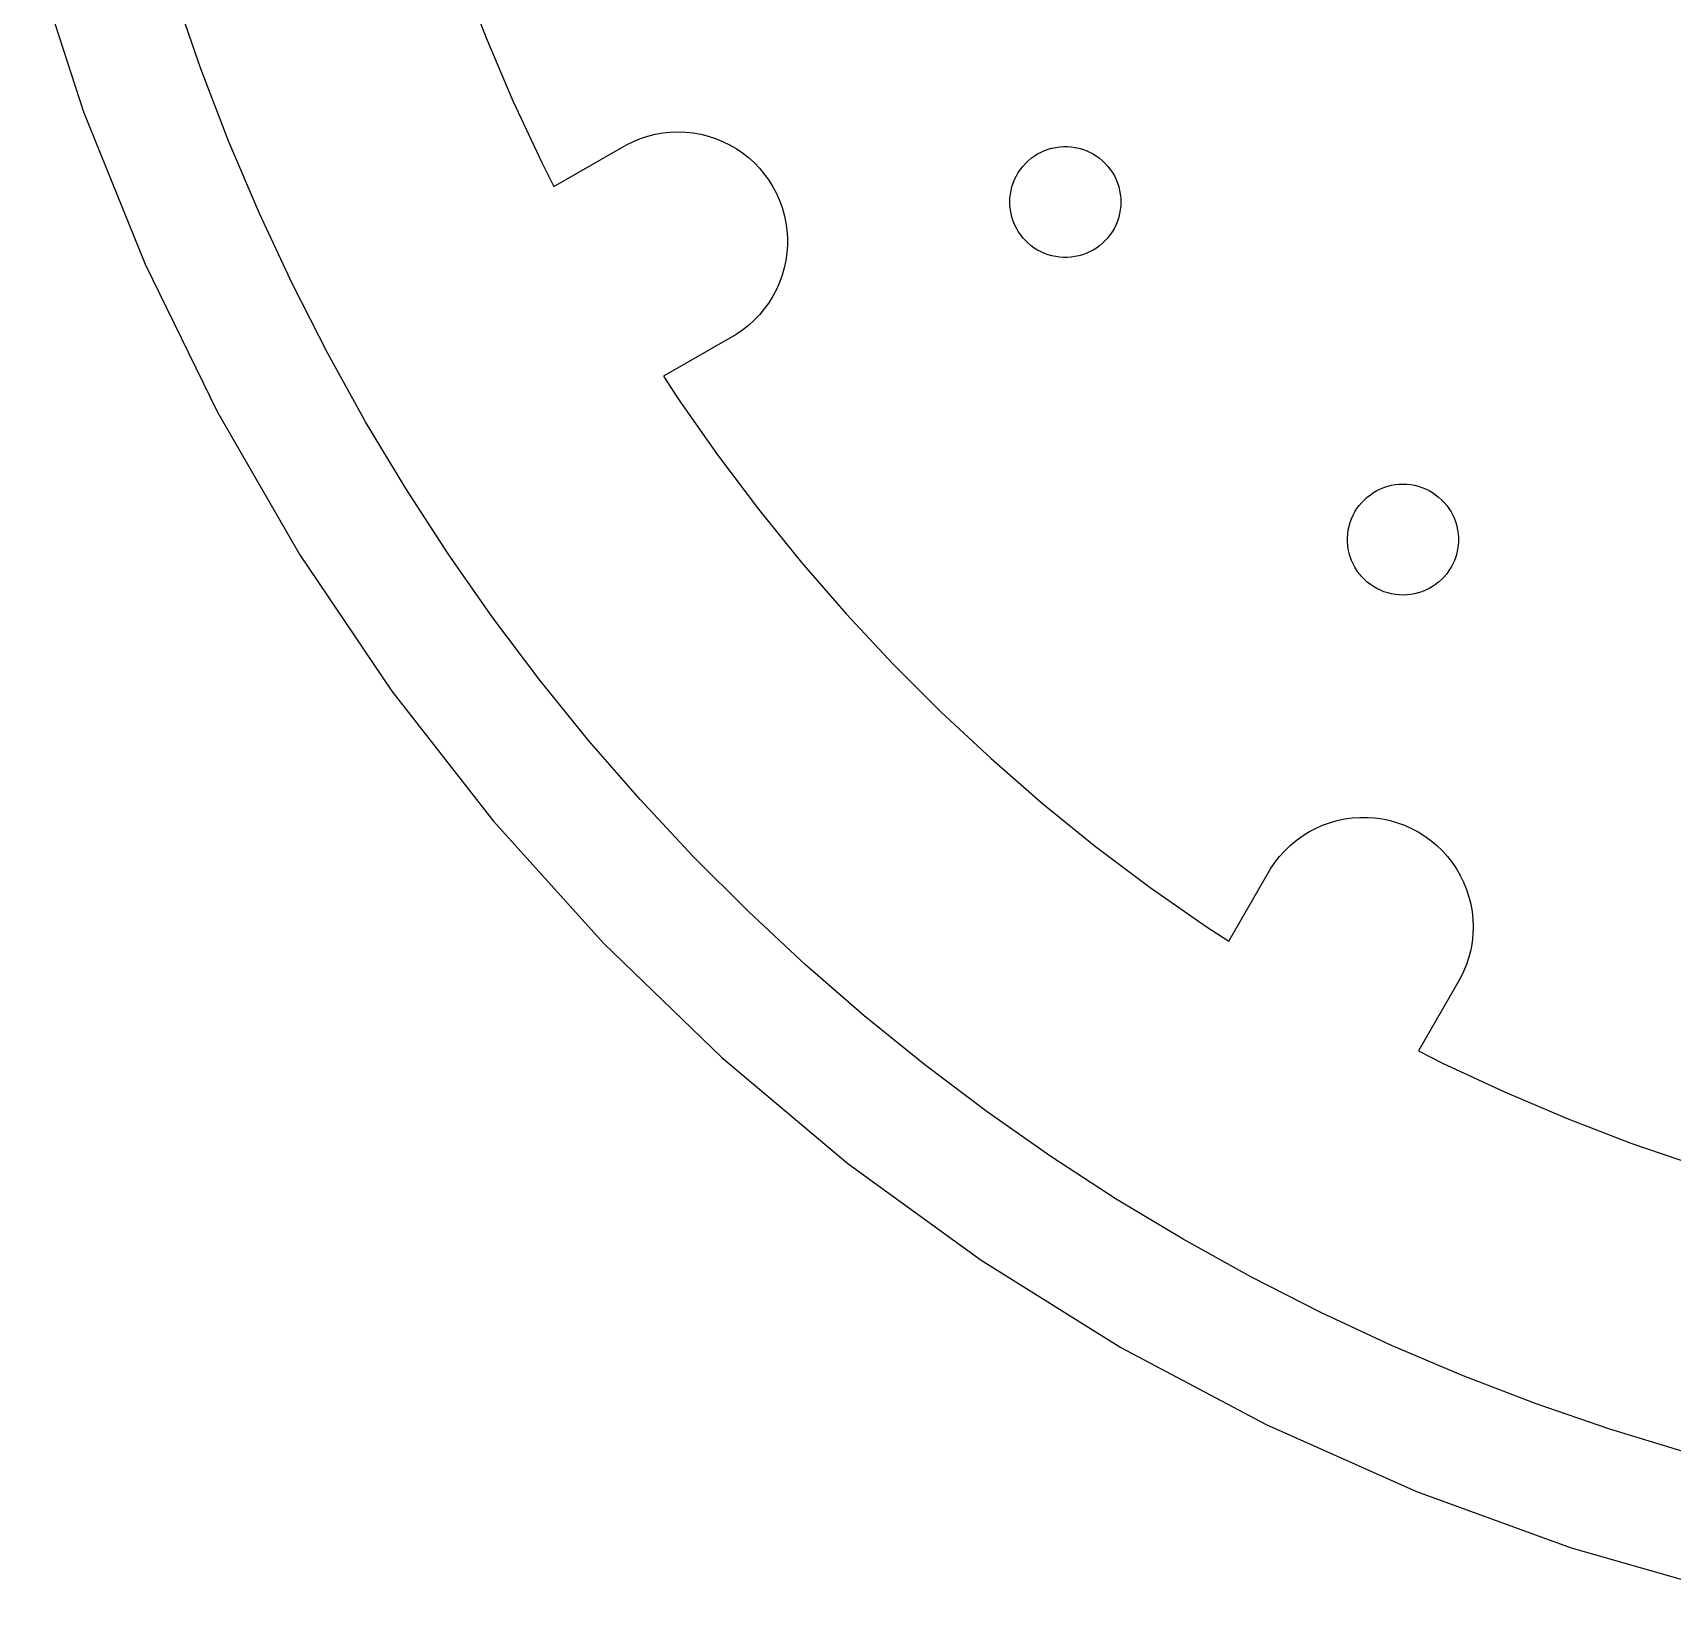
# Model space of a CAD drawing. Header units: metres. Extents: x -85 to 85, y -85 to 155.
# Drawn here: x -81.7 to -22.6, y -82.5 to -26.2 of the extents above; entities that cross this region are included whole.
import ezdxf

# ---------------------------------------------------------------- set-up
doc = ezdxf.new("R2010")
doc.units = ezdxf.units.M

msp = doc.modelspace()

# ---------------------------------------------------------------- linework, layer by layer
for p, q in [((-81.7072, -23.4292), (-79.8739, -29.0717)), ((-66.2483, -24.1124), (-65.3665, -26.4098)), ((-75.6453, -27.5326), (-76.56, -24.8759)), ((-65.3665, -26.4098), (-64.405, -28.6749)), ((-74.6383, -30.1558), (-75.6453, -27.5326)), ((-64.405, -28.6749), (-63.365, -30.9052)), ((-79.8739, -29.0717), (-77.6514, -34.5726)), ((-60.0633, -30.1415), (-59.8077, -30.0382)), ((-59.8077, -30.0382), (-59.5455, -29.953)), ((-59.5455, -29.953), (-59.278, -29.8863)), ((-59.278, -29.8863), (-59.0064, -29.8384)), ((-59.0064, -29.8384), (-58.7323, -29.8096)), ((-58.7323, -29.8096), (-58.4567, -29.8)), ((-58.4567, -29.8), (-58.1812, -29.8096)), ((-58.1812, -29.8096), (-57.907, -29.8384)), ((-57.907, -29.8384), (-57.6355, -29.8863)), ((-57.6355, -29.8863), (-57.3679, -29.953)), ((-57.3679, -29.953), (-57.1057, -30.0382)), ((-57.1057, -30.0382), (-56.8501, -30.1415)), ((-73.5404, -32.7423), (-74.6383, -30.1558)), ((-62.9239, -31.7708), (-60.3111, -30.2624)), ((-60.3111, -30.2624), (-60.0633, -30.1415)), ((-56.8501, -30.1415), (-56.6023, -30.2624)), ((-56.6023, -30.2624), (-56.3635, -30.4002)), ((-56.3635, -30.4002), (-56.135, -30.5544)), ((-56.135, -30.5544), (-55.9177, -30.7241)), ((-45.7273, -30.7522), (-45.6143, -30.6701)), ((-45.6143, -30.6701), (-45.4959, -30.5961)), ((-45.4959, -30.5961), (-45.3727, -30.5306)), ((-45.3727, -30.5306), (-45.2451, -30.4738)), ((-45.2451, -30.4738), (-45.114, -30.4261)), ((-45.114, -30.4261), (-44.9798, -30.3876)), ((-44.9798, -30.3876), (-44.8432, -30.3586)), ((-44.8432, -30.3586), (-44.705, -30.3391)), ((-44.705, -30.3391), (-44.5657, -30.3294)), ((-44.5657, -30.3294), (-44.4261, -30.3294)), ((-44.4261, -30.3294), (-44.2869, -30.3391)), ((-44.2869, -30.3391), (-44.1486, -30.3586)), ((-44.1486, -30.3586), (-44.0121, -30.3876)), ((-44.0121, -30.3876), (-43.8779, -30.4261)), ((-43.8779, -30.4261), (-43.7467, -30.4738)), ((-43.7467, -30.4738), (-43.6192, -30.5306)), ((-43.6192, -30.5306), (-43.4959, -30.5961)), ((-43.4959, -30.5961), (-43.3775, -30.6701)), ((-43.3775, -30.6701), (-43.2646, -30.7522)), ((-63.365, -30.9052), (-62.9239, -31.7708)), ((-55.9177, -30.7241), (-55.7128, -30.9086)), ((-55.7128, -30.9086), (-55.5213, -31.1069)), ((-55.5213, -31.1069), (-55.3441, -31.3181)), ((-46.2618, -31.3892), (-46.192, -31.2683)), ((-46.192, -31.2683), (-46.114, -31.1526)), ((-46.114, -31.1526), (-46.028, -31.0426)), ((-46.028, -31.0426), (-45.9346, -30.9389)), ((-45.9346, -30.9389), (-45.8342, -30.8419)), ((-45.8342, -30.8419), (-45.7273, -30.7522)), ((-43.2646, -30.7522), (-43.1577, -30.8419)), ((-43.1577, -30.8419), (-43.0573, -30.9389)), ((-43.0573, -30.9389), (-42.9638, -31.0426)), ((-42.9638, -31.0426), (-42.8779, -31.1526)), ((-42.8779, -31.1526), (-42.7998, -31.2683)), ((-42.7998, -31.2683), (-42.73, -31.3892)), ((-55.3441, -31.3181), (-55.182, -31.5412)), ((-55.182, -31.5412), (-55.0359, -31.775)), ((-55.0359, -31.775), (-54.9065, -32.0184)), ((-46.4522, -31.9124), (-46.4185, -31.7769)), ((-46.4185, -31.7769), (-46.3753, -31.6441)), ((-46.3753, -31.6441), (-46.323, -31.5147)), ((-46.323, -31.5147), (-46.2618, -31.3892)), ((-42.73, -31.3892), (-42.6688, -31.5147)), ((-42.6688, -31.5147), (-42.6165, -31.6441)), ((-42.6165, -31.6441), (-42.5734, -31.7769)), ((-42.5734, -31.7769), (-42.5396, -31.9124)), ((-54.9065, -32.0184), (-54.7943, -32.2703)), ((-54.7943, -32.2703), (-54.7, -32.5294)), ((-46.4959, -32.3282), (-46.4911, -32.1887)), ((-46.4911, -32.4677), (-46.4959, -32.3282)), ((-46.4911, -32.1887), (-46.4765, -32.0498)), ((-46.4765, -32.6065), (-46.4911, -32.4677)), ((-46.4765, -32.0498), (-46.4522, -31.9124)), ((-42.5396, -31.9124), (-42.5154, -32.0498)), ((-42.5154, -32.0498), (-42.5008, -32.1887)), ((-42.5008, -32.4677), (-42.5154, -32.6065)), ((-42.5008, -32.1887), (-42.4959, -32.3282)), ((-42.4959, -32.3282), (-42.5008, -32.4677)), ((-72.3529, -35.2889), (-73.5404, -32.7423)), ((-54.7, -32.5294), (-54.624, -32.7944)), ((-54.624, -32.7944), (-54.5667, -33.0641)), ((-54.5667, -33.0641), (-54.5284, -33.3371)), ((-46.4522, -32.744), (-46.4765, -32.6065)), ((-46.4185, -32.8795), (-46.4522, -32.744)), ((-46.3753, -33.0122), (-46.4185, -32.8795)), ((-46.323, -33.1417), (-46.3753, -33.0122)), ((-42.6165, -33.0122), (-42.6688, -33.1417)), ((-42.5734, -32.8795), (-42.6165, -33.0122)), ((-42.5396, -32.744), (-42.5734, -32.8795)), ((-42.5154, -32.6065), (-42.5396, -32.744)), ((-54.5284, -33.3371), (-54.5091, -33.6121)), ((-54.5091, -33.6121), (-54.5091, -33.8879)), ((-46.2618, -33.2671), (-46.323, -33.1417)), ((-46.192, -33.388), (-46.2618, -33.2671)), ((-46.114, -33.5038), (-46.192, -33.388)), ((-46.028, -33.6138), (-46.114, -33.5038)), ((-45.9346, -33.7175), (-46.028, -33.6138)), ((-42.9638, -33.6138), (-43.0573, -33.7175)), ((-42.8779, -33.5038), (-42.9638, -33.6138)), ((-42.7998, -33.388), (-42.8779, -33.5038)), ((-42.73, -33.2671), (-42.7998, -33.388)), ((-42.6688, -33.1417), (-42.73, -33.2671)), ((-54.5284, -34.1629), (-54.5667, -34.4359)), ((-54.5091, -33.8879), (-54.5284, -34.1629)), ((-45.8342, -33.8145), (-45.9346, -33.7175)), ((-45.7273, -33.9042), (-45.8342, -33.8145)), ((-45.6143, -33.9863), (-45.7273, -33.9042)), ((-45.4959, -34.0602), (-45.6143, -33.9863)), ((-45.3727, -34.1258), (-45.4959, -34.0602)), ((-45.2451, -34.1826), (-45.3727, -34.1258)), ((-45.114, -34.2303), (-45.2451, -34.1826)), ((-44.9798, -34.2688), (-45.114, -34.2303)), ((-43.8779, -34.2303), (-44.0121, -34.2688)), ((-43.7467, -34.1826), (-43.8779, -34.2303)), ((-43.6192, -34.1258), (-43.7467, -34.1826)), ((-43.4959, -34.0602), (-43.6192, -34.1258)), ((-43.3775, -33.9863), (-43.4959, -34.0602)), ((-43.2646, -33.9042), (-43.3775, -33.9863)), ((-43.1577, -33.8145), (-43.2646, -33.9042)), ((-43.0573, -33.7175), (-43.1577, -33.8145)), ((-77.6514, -34.5726), (-75.0505, -39.9051)), ((-54.624, -34.7056), (-54.7, -34.9706)), ((-54.5667, -34.4359), (-54.624, -34.7056)), ((-44.8432, -34.2978), (-44.9798, -34.2688)), ((-44.705, -34.3172), (-44.8432, -34.2978)), ((-44.5657, -34.327), (-44.705, -34.3172)), ((-44.4261, -34.327), (-44.5657, -34.327)), ((-44.2869, -34.3172), (-44.4261, -34.327)), ((-44.1486, -34.2978), (-44.2869, -34.3172)), ((-44.0121, -34.2688), (-44.1486, -34.2978)), ((-71.0773, -37.7925), (-72.3529, -35.2889)), ((-54.7943, -35.2297), (-54.9065, -35.4816)), ((-54.7, -34.9706), (-54.7943, -35.2297)), ((-55.182, -35.9588), (-55.3441, -36.1819)), ((-55.0359, -35.725), (-55.182, -35.9588)), ((-54.9065, -35.4816), (-55.0359, -35.725)), ((-55.7128, -36.5914), (-55.9177, -36.7759)), ((-55.5213, -36.3931), (-55.7128, -36.5914)), ((-55.3441, -36.1819), (-55.5213, -36.3931)), ((-56.3635, -37.0998), (-58.9763, -38.6083)), ((-56.135, -36.9456), (-56.3635, -37.0998)), ((-55.9177, -36.7759), (-56.135, -36.9456)), ((-69.715, -40.25), (-71.0773, -37.7925)), ((-58.9763, -38.6083), (-58.4471, -39.4231)), ((-58.4471, -39.4231), (-57.0357, -41.4389)), ((-75.0505, -39.9051), (-72.0841, -45.0431)), ((-68.2679, -42.6585), (-69.715, -40.25)), ((-57.0357, -41.4389), (-55.5548, -43.4041)), ((-32.744, -42.5396), (-32.6065, -42.5154)), ((-32.6065, -42.5154), (-32.4677, -42.5008)), ((-32.4677, -42.5008), (-32.3282, -42.4959)), ((-32.3282, -42.4959), (-32.1887, -42.5008)), ((-32.1887, -42.5008), (-32.0498, -42.5154)), ((-32.0498, -42.5154), (-31.9124, -42.5396)), ((-66.7375, -45.015), (-68.2679, -42.6585)), ((-33.8145, -43.1577), (-33.7175, -43.0573)), ((-33.7175, -43.0573), (-33.6138, -42.9638)), ((-33.6138, -42.9638), (-33.5038, -42.8779)), ((-33.5038, -42.8779), (-33.388, -42.7998)), ((-33.388, -42.7998), (-33.2671, -42.73)), ((-33.2671, -42.73), (-33.1417, -42.6688)), ((-33.1417, -42.6688), (-33.0122, -42.6165)), ((-33.0122, -42.6165), (-32.8795, -42.5734)), ((-32.8795, -42.5734), (-32.744, -42.5396)), ((-31.9124, -42.5396), (-31.7769, -42.5734)), ((-31.7769, -42.5734), (-31.6441, -42.6165)), ((-31.6441, -42.6165), (-31.5147, -42.6688)), ((-31.5147, -42.6688), (-31.3892, -42.73)), ((-31.3892, -42.73), (-31.2683, -42.7998)), ((-31.2683, -42.7998), (-31.1526, -42.8779)), ((-31.1526, -42.8779), (-31.0426, -42.9638)), ((-31.0426, -42.9638), (-30.9389, -43.0573)), ((-30.9389, -43.0573), (-30.8419, -43.1577)), ((-55.5548, -43.4041), (-54.0061, -45.3165)), ((-34.1826, -43.7467), (-34.1258, -43.6192)), ((-34.1258, -43.6192), (-34.0602, -43.4959)), ((-34.0602, -43.4959), (-33.9863, -43.3775)), ((-33.9863, -43.3775), (-33.9042, -43.2646)), ((-33.9042, -43.2646), (-33.8145, -43.1577)), ((-30.8419, -43.1577), (-30.7522, -43.2646)), ((-30.7522, -43.2646), (-30.6701, -43.3775)), ((-30.6701, -43.3775), (-30.5961, -43.4959)), ((-30.5961, -43.4959), (-30.5306, -43.6192)), ((-30.5306, -43.6192), (-30.4738, -43.7467)), ((-34.327, -44.4261), (-34.3172, -44.2869)), ((-34.3172, -44.2869), (-34.2978, -44.1486)), ((-34.2978, -44.1486), (-34.2688, -44.0121)), ((-34.2688, -44.0121), (-34.2303, -43.8779)), ((-34.2303, -43.8779), (-34.1826, -43.7467)), ((-30.4738, -43.7467), (-30.4261, -43.8779)), ((-30.4261, -43.8779), (-30.3876, -44.0121)), ((-30.3876, -44.0121), (-30.3586, -44.1486)), ((-30.3586, -44.1486), (-30.3391, -44.2869)), ((-30.3391, -44.2869), (-30.3294, -44.4261)), ((-34.327, -44.5657), (-34.327, -44.4261)), ((-34.3172, -44.705), (-34.327, -44.5657)), ((-34.2978, -44.8432), (-34.3172, -44.705)), ((-34.2688, -44.9798), (-34.2978, -44.8432)), ((-30.3586, -44.8432), (-30.3876, -44.9798)), ((-30.3391, -44.705), (-30.3586, -44.8432)), ((-30.3294, -44.5657), (-30.3391, -44.705)), ((-30.3294, -44.4261), (-30.3294, -44.5657)), ((-72.0841, -45.0431), (-68.7664, -49.9617)), ((-65.1259, -47.3167), (-66.7375, -45.015)), ((-54.0061, -45.3165), (-52.3917, -47.1737)), ((-34.2303, -45.114), (-34.2688, -44.9798)), ((-34.1826, -45.2451), (-34.2303, -45.114)), ((-34.1258, -45.3727), (-34.1826, -45.2451)), ((-34.0602, -45.4959), (-34.1258, -45.3727)), ((-30.5306, -45.3727), (-30.5961, -45.4959)), ((-30.4738, -45.2451), (-30.5306, -45.3727)), ((-30.4261, -45.114), (-30.4738, -45.2451)), ((-30.3876, -44.9798), (-30.4261, -45.114)), ((-33.9863, -45.6143), (-34.0602, -45.4959)), ((-33.9042, -45.7273), (-33.9863, -45.6143)), ((-33.8145, -45.8342), (-33.9042, -45.7273)), ((-33.7175, -45.9346), (-33.8145, -45.8342)), ((-33.6138, -46.028), (-33.7175, -45.9346)), ((-33.5038, -46.114), (-33.6138, -46.028)), ((-31.0426, -46.028), (-31.1526, -46.114)), ((-30.9389, -45.9346), (-31.0426, -46.028)), ((-30.8419, -45.8342), (-30.9389, -45.9346)), ((-30.7522, -45.7273), (-30.8419, -45.8342)), ((-30.6701, -45.6143), (-30.7522, -45.7273)), ((-30.5961, -45.4959), (-30.6701, -45.6143)), ((-33.388, -46.192), (-33.5038, -46.114)), ((-33.2671, -46.2618), (-33.388, -46.192)), ((-33.1417, -46.323), (-33.2671, -46.2618)), ((-33.0122, -46.3753), (-33.1417, -46.323)), ((-32.8795, -46.4185), (-33.0122, -46.3753)), ((-32.744, -46.4522), (-32.8795, -46.4185)), ((-32.6065, -46.4765), (-32.744, -46.4522)), ((-32.4677, -46.4911), (-32.6065, -46.4765)), ((-32.3282, -46.4959), (-32.4677, -46.4911)), ((-32.1887, -46.4911), (-32.3282, -46.4959)), ((-32.0498, -46.4765), (-32.1887, -46.4911)), ((-31.9124, -46.4522), (-32.0498, -46.4765)), ((-31.7769, -46.4185), (-31.9124, -46.4522)), ((-31.6441, -46.3753), (-31.7769, -46.4185)), ((-31.5147, -46.323), (-31.6441, -46.3753)), ((-31.3892, -46.2618), (-31.5147, -46.323)), ((-31.2683, -46.192), (-31.3892, -46.2618)), ((-31.1526, -46.114), (-31.2683, -46.192)), ((-52.3917, -47.1737), (-50.7135, -48.9734)), ((-63.4349, -49.5607), (-65.1259, -47.3167)), ((-50.7135, -48.9734), (-48.9734, -50.7135)), ((-61.6666, -51.7444), (-63.4349, -49.5607)), ((-68.7664, -49.9617), (-65.1138, -54.6369)), ((-48.9734, -50.7135), (-47.1737, -52.3917)), ((-59.8232, -53.865), (-61.6666, -51.7444)), ((-47.1737, -52.3917), (-45.3165, -54.0061)), ((-57.9069, -55.92), (-59.8232, -53.865)), ((-45.3165, -54.0061), (-43.4041, -55.5548)), ((-65.1138, -54.6369), (-61.1439, -59.046)), ((-35.725, -55.0359), (-35.4816, -54.9065)), ((-35.4816, -54.9065), (-35.2297, -54.7943)), ((-35.2297, -54.7943), (-34.9706, -54.7)), ((-34.9706, -54.7), (-34.7056, -54.624)), ((-34.7056, -54.624), (-34.4359, -54.5667)), ((-34.4359, -54.5667), (-34.1629, -54.5284)), ((-34.1629, -54.5284), (-33.8879, -54.5091)), ((-33.8879, -54.5091), (-33.6121, -54.5091)), ((-33.6121, -54.5091), (-33.3371, -54.5284)), ((-33.3371, -54.5284), (-33.0641, -54.5667)), ((-33.0641, -54.5667), (-32.7944, -54.624)), ((-32.7944, -54.624), (-32.5294, -54.7)), ((-32.5294, -54.7), (-32.2703, -54.7943)), ((-32.2703, -54.7943), (-32.0184, -54.9065)), ((-32.0184, -54.9065), (-31.775, -55.0359)), ((-36.5914, -55.7128), (-36.3931, -55.5213)), ((-36.3931, -55.5213), (-36.1819, -55.3441)), ((-36.1819, -55.3441), (-35.9588, -55.182)), ((-35.9588, -55.182), (-35.725, -55.0359)), ((-31.775, -55.0359), (-31.5412, -55.182)), ((-31.5412, -55.182), (-31.3181, -55.3441)), ((-31.3181, -55.3441), (-31.1069, -55.5213)), ((-31.1069, -55.5213), (-30.9086, -55.7128)), ((-55.92, -57.9069), (-57.9069, -55.92)), ((-43.4041, -55.5548), (-41.4389, -57.0357)), ((-36.9456, -56.135), (-36.7759, -55.9177)), ((-36.7759, -55.9177), (-36.5914, -55.7128)), ((-30.9086, -55.7128), (-30.7241, -55.9177)), ((-30.7241, -55.9177), (-30.5544, -56.135)), ((-38.6083, -58.9763), (-37.0998, -56.3635)), ((-37.0998, -56.3635), (-36.9456, -56.135)), ((-30.5544, -56.135), (-30.4002, -56.3635)), ((-30.4002, -56.3635), (-30.2624, -56.6023)), ((-30.2624, -56.6023), (-30.1415, -56.8501)), ((-41.4389, -57.0357), (-39.4231, -58.4471)), ((-30.1415, -56.8501), (-30.0382, -57.1057)), ((-30.0382, -57.1057), (-29.953, -57.3679)), ((-29.953, -57.3679), (-29.8863, -57.6355)), ((-29.8863, -57.6355), (-29.8384, -57.907)), ((-53.865, -59.8232), (-55.92, -57.9069)), ((-39.4231, -58.4471), (-38.6083, -58.9763)), ((-29.8384, -57.907), (-29.8096, -58.1812)), ((-29.8096, -58.1812), (-29.8, -58.4567)), ((-29.8, -58.4567), (-29.8096, -58.7323)), ((-61.1439, -59.046), (-56.8761, -63.1673)), ((-29.8384, -59.0064), (-29.8863, -59.278)), ((-29.8096, -58.7323), (-29.8384, -59.0064)), ((-29.953, -59.5455), (-30.0382, -59.8077)), ((-29.8863, -59.278), (-29.953, -59.5455)), ((-51.7444, -61.6666), (-53.865, -59.8232)), ((-30.1415, -60.0633), (-30.2624, -60.3111)), ((-30.0382, -59.8077), (-30.1415, -60.0633)), ((-30.2624, -60.3111), (-31.7708, -62.9239)), ((-49.5607, -63.4349), (-51.7444, -61.6666)), ((-56.8761, -63.1673), (-52.3312, -66.9809)), ((-31.7708, -62.9239), (-30.9052, -63.365)), ((-47.3167, -65.1259), (-49.5607, -63.4349)), ((-30.9052, -63.365), (-28.6749, -64.405)), ((-28.6749, -64.405), (-26.4098, -65.3665)), ((-45.015, -66.7375), (-47.3167, -65.1259)), ((-26.4098, -65.3665), (-24.1124, -66.2483)), ((-42.6585, -68.2679), (-45.015, -66.7375)), ((-24.1124, -66.2483), (-21.7857, -67.0495)), ((-52.3312, -66.9809), (-47.5314, -70.4682)), ((-40.25, -69.715), (-42.6585, -68.2679)), ((-37.7925, -71.0773), (-40.25, -69.715)), ((-47.5314, -70.4682), (-42.5, -73.6122)), ((-35.2889, -72.3529), (-37.7925, -71.0773)), ((-32.7423, -73.5404), (-35.2889, -72.3529)), ((-42.5, -73.6122), (-37.2615, -76.3975)), ((-30.1558, -74.6383), (-32.7423, -73.5404)), ((-27.5326, -75.6453), (-30.1558, -74.6383)), ((-24.8759, -76.56), (-27.5326, -75.6453)), ((-37.2615, -76.3975), (-31.8416, -78.8106)), ((-22.1888, -77.3816), (-24.8759, -76.56)), ((-31.8416, -78.8106), (-26.2664, -80.8398)), ((-26.2664, -80.8398), (-20.5634, -82.4751))]:
    msp.add_line(p, q)

doc.saveas('drawing.dxf')
